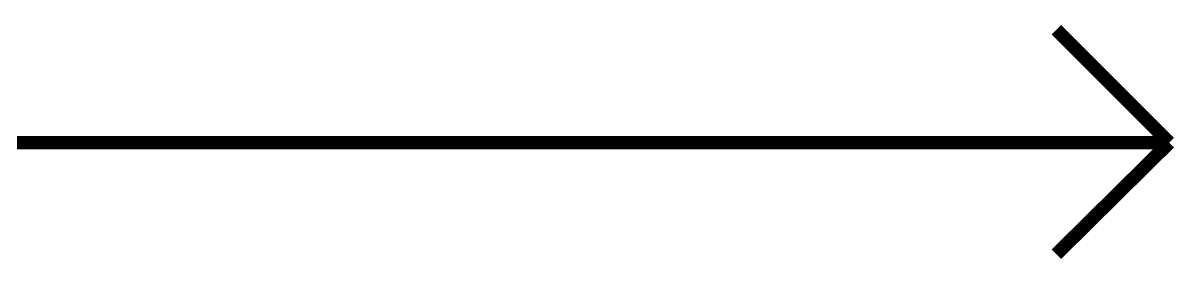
# Paper-space layout 'Layout1' of a CAD drawing. Extents: x -1 to 840, y -1 to 593.
# Drawn here: x 670.14 to 695.85, y 448.35 to 453.65 of the extents above; entities that cross this region are included whole.
import ezdxf

# ---------------------------------------------------------------- set-up
doc = ezdxf.new("R2010")
doc.units = 0
doc.header["$MEASUREMENT"] = 0
doc.layers.add('Sheet', color=255, linetype='CONTINUOUS')

psp = doc.layouts.get("Layout1")

# ---------------------------------------------------------------- linework, layer by layer
at = {"layer": 'Sheet', "color": 7, "const_width": 0.3}
for points in [[(695.698, 450.986), (693.183, 453.503)], [(645.698, 450.986), (658.213, 450.986), (658.213, 450.986), (685.698, 450.986)], [(688.182, 450.986), (685.698, 450.986)], [(695.698, 450.986), (688.182, 450.986)], [(695.698, 450.986), (693.183, 448.501)]]:
    psp.add_lwpolyline(points, dxfattribs=at)

doc.saveas('drawing.dxf')
